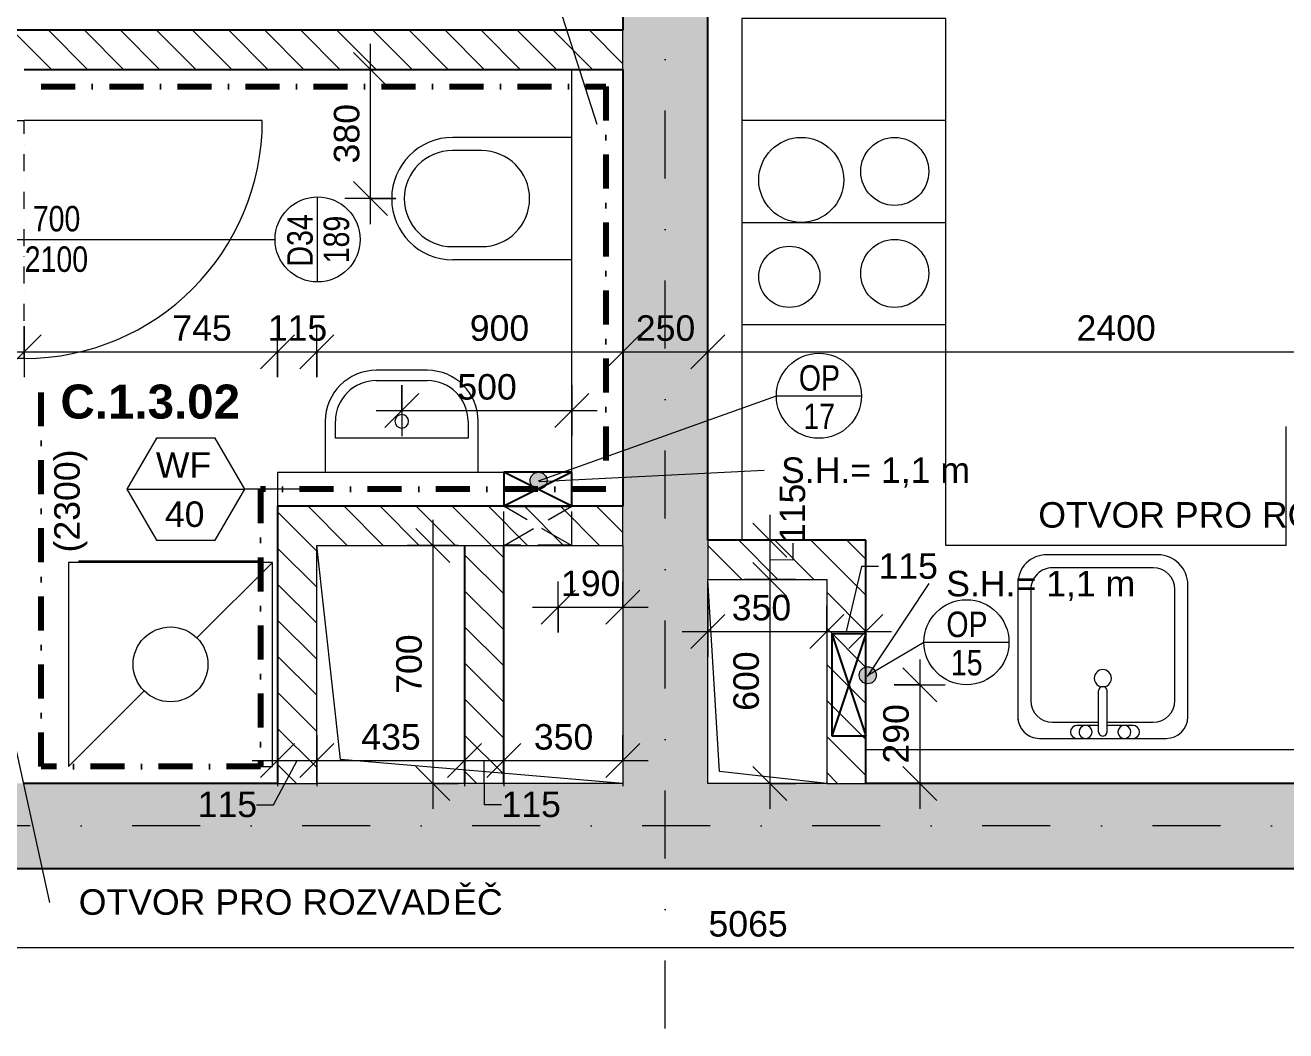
# Model space of a CAD drawing. Header units: millimetres. Extents: x -47427 to -6020, y -7799 to 12520.
# Drawn here: x -38717 to -35010, y -1204 to 1753 of the extents above; entities that cross this region are included whole.
import ezdxf

# ---------------------------------------------------------------- set-up
doc = ezdxf.new("R2010")
doc.units = ezdxf.units.MM
for name, pattern in [('HA_Dash_3mm-S1mm', [150, 100, -50]), ('HA_DashDot_10mm-S3mm', [500, 200, -150, 0, -150]), ('HA_DashDot_2_2mm-S0_6mm', [110, 50, -30, 0, -30]), ('HA_DashDot_4mm-S1mm', [200, 100, -50, 0, -50])]:
    doc.linetypes.add(name, pattern=pattern)
for name, color, linetype, lineweight in [('A-____-____-DIMS', 9, 'Continuous', 5), ('A-____-____-DIMS-50', 9, 'Continuous', 5), ('A-____-____-IDEN', 9, 'Continuous', 9), ('A-AREA-____-IDEN', 9, 'Continuous', 9), ('A-DETL-____-OTLN', 9, 'Continuous', 25), ('A-DETL-GENF-OTLN', 9, 'Continuous', 9), ('A-DOOR-____-IDEN', 9, 'Continuous', 9), ('A-DOOR-____-MCUT', 9, 'HA_DashDot_2_2mm-S0_6mm', 9), ('A-DOOR-____-OTLN', 9, 'Continuous', 9), ('A-DOOR-FRAM-MCUT', 9, 'Continuous', 9), ('A-GENM-____-HDLN', 9, 'HA_Dash_3mm-S1mm', 9), ('A-GENM-____-IDEN', 9, 'Continuous', 9), ('A-GENM-____-MCUT', 9, 'HA_Dash_3mm-S1mm', 25), ('A-GENM-____-OTLN', 9, 'Continuous', 9), ('A-WALL-____-IDEN', 9, 'Continuous', 9), ('A-WALL-____-MCUT', 9, 'Continuous', 25), ('A-WALL-____-PATT', 9, 'Continuous', 25), ('E-ELEC-FIXT-OTLN', 9, 'Continuous', 9), ('G-____-____-TEXT', 9, 'Continuous', 5), ('I-WALL-____-MCUT', 9, 'Continuous', 25), ('I-WALL-____-OTLN', 9, 'Continuous', 9), ('P-SANR-FIXT-OTLN', 9, 'Continuous', 9), ('Q-CASE-____-OTLN', 9, 'Continuous', 9), ('Q-SPCQ-____-OTLN', 9, 'Continuous', 9), ('S-GRID-____-OTLN', 9, 'Continuous', 5)]:
    doc.layers.add(name, color=color, linetype=linetype, lineweight=lineweight)
doc.styles.add('Arial_1', font='arial.ttf', dxfattribs={"height": 75})
doc.styles.add('Arial_2', font='arial.ttf', dxfattribs={"width": 0.8, "height": 75})
doc.styles.add('Arial_B', font='arialbd.ttf', dxfattribs={"height": 100})
doc.dimstyles.new('Inner_Dimensions', dxfattribs={"dimscale": 304.8, "dimtxt": 76.519455, "dimasz": 0.328084, "dimexe": 0.246063, "dimexo": 0.0625, "dimgap": 0.032808, "dimtad": 1, "dimdec": 0, "dimzin": 0, "dimdsep": 46, "dimtxsty": 'Arial_1', "dimblk1": 'OBLIQUE', "dimblk2": 'OBLIQUE', "dimsah": 1, "dimcen": 0.09, "dimdle": 0.246063, "dimazin": 0, "dimtfac": 1, "dimtdec": 4, "dimtix": 1, "dimtmove": 2, "dimatfit": 3, "dimfxl": 0.246063, "dimfxlon": 1, "dimtvp": 1, "dimtolj": 1, "dimtzin": 0, "dimlwd": 9, "dimlwe": 9, "dimarcsym": 2})
doc.dimstyles.new('Inner_Dimensions_1', dxfattribs={"dimscale": 304.8, "dimtxt": 76.519455, "dimasz": 0.328084, "dimexe": 0.246063, "dimexo": 0.0625, "dimgap": 0.032808, "dimtad": 1, "dimdec": 0, "dimzin": 0, "dimdsep": 46, "dimtxsty": 'Arial_1', "dimblk1": 'OBLIQUE', "dimblk2": 'OBLIQUE', "dimsah": 1, "dimcen": 0.09, "dimdle": 0.246063, "dimazin": 0, "dimtfac": 1, "dimtdec": 4, "dimtix": 1, "dimtmove": 1, "dimatfit": 3, "dimfxl": 0.246063, "dimfxlon": 1, "dimtvp": 1, "dimtolj": 1, "dimtzin": 0, "dimlwd": 9, "dimlwe": 9, "dimarcsym": 2})
doc.dimstyles.new('Inner_Dimensions_2', dxfattribs={"dimscale": 304.8, "dimtxt": 76.519455, "dimasz": 0.328084, "dimexe": 0.246063, "dimexo": 0.0625, "dimgap": 0.032808, "dimtad": 1, "dimdec": 0, "dimzin": 0, "dimdsep": 46, "dimtxsty": 'Arial_1', "dimblk1": 'OBLIQUE', "dimblk2": 'OBLIQUE', "dimsah": 1, "dimcen": 0.09, "dimdle": 0.246063, "dimazin": 0, "dimtfac": 1, "dimtdec": 4, "dimtix": 1, "dimtmove": 0, "dimatfit": 3, "dimfxl": 0.246063, "dimfxlon": 1, "dimtvp": 1, "dimtolj": 1, "dimtzin": 0, "dimlwd": 9, "dimlwe": 9, "dimarcsym": 2})
pattern_1 = [(135, (0, 0), (-53.03301, -53.03301), [])]

# ---------------------------------------------------------------- blocks, each defined once
blk = doc.blocks.new('HA_DR_Single_Swing_Solid - In_BJ_700x2100-2040353-DPS_1NP-C')
at = {"layer": 'A-DOOR-____-MCUT'}
for p, q in [((-350, 57.5), (350, 57.5)), ((-350, -57.5), (350, -57.5))]:
    blk.add_line(p, q, dxfattribs=at)
at = {"layer": 'A-DOOR-____-OTLN', "lineweight": 5}
blk.add_line((350, -757.5), (350, -57.5), dxfattribs=at)
blk.add_arc((350, -57.5), 700, 180, 270, dxfattribs=at)
at = {"layer": 'A-DOOR-FRAM-MCUT'}
for p, q in [((-350, -57.5), (-350, 57.5)), ((350, 57.5), (350, -57.5))]:
    blk.add_line(p, q, dxfattribs=at)
blk = doc.blocks.new('HA_GM_Shaft_Rectangle - Default-2055999-DPS_1NP-C')
at = {"layer": 'A-DETL-GENF-OTLN'}
for p, q in [((70, -70), (700, 0)), ((0, -900), (70, -70))]:
    blk.add_line(p, q, dxfattribs=at)
at = {"layer": 'A-GENM-____-OTLN'}
for p, q in [((0, -900), (0, 0)), ((0, 0), (700, 0)), ((700, 0), (700, -900)), ((700, -900), (0, -900))]:
    blk.add_line(p, q, dxfattribs=at)
blk = doc.blocks.new('HA_GM_Shaft_Rectangle - Default-2056017-DPS_1NP-C')
at = {"layer": 'A-DETL-GENF-OTLN'}
for p, q in [((35, -35), (600, 0)), ((0, -350), (35, -35))]:
    blk.add_line(p, q, dxfattribs=at)
at = {"layer": 'A-GENM-____-OTLN'}
for p, q in [((0, -350), (0, 0)), ((0, 0), (600, 0)), ((600, 0), (600, -350)), ((600, -350), (0, -350))]:
    blk.add_line(p, q, dxfattribs=at)
blk = doc.blocks.new('ABMV_Toilet_WallHung - Default-1928450-DPS_1NP-C')
at = {"layer": 'P-SANR-FIXT-OTLN'}
for p, q in [((-55, 75), (-55, 424.6)), ((-16.3, 426.2), (-16.3, 340.3)), ((266.3, 340.3), (266.3, 426.2)), ((305, 75), (305, 424.6))]:
    blk.add_line(p, q, dxfattribs=at)
for centre, radius, start, end in [((125, 424.6), 180, 0, 180), ((125, 426.2), 141.3, 360, 180), ((125, 340.3), 141.3, 180, 360)]:
    blk.add_arc(centre, radius, start, end, dxfattribs=at)
blk = doc.blocks.new('Kuchyňská_linka_sporák_ADNS - 600x600x800-1423137-DPS_1NP-C')
at = {"layer": 'Q-SPCQ-____-OTLN'}
for p, q in [((600, 600), (0, 600)), ((0, 600), (0, 0)), ((600, 600), (0, 600)), ((0, 600), (0, 300)), ((600, 0), (600, 600)), ((600, 300), (600, 600)), ((0, 300), (600, 300)), ((0, 0), (600, 0))]:
    blk.add_line(p, q, dxfattribs=at)
for centre, radius in [((175, 425), 125), ((450, 450), 100), ((140, 140), 90), ((450, 150), 100)]:
    blk.add_circle(centre, radius, dxfattribs=at)
blk = doc.blocks.new('Skříňka se dřezem_ pravoúhlá - 500 x 440mm-1427235-DPS_1NP-C')
at = {"layer": 'P-SANR-FIXT-OTLN'}
for p, q in [((202.2, 180.1), (-170.8, 180.1)), ((202.2, 180.1), (-170.8, 180.1)), ((91.9, 180.1), (-73.2, 180.1)), ((3, 160.7), (3, 40.4)), ((28.4, 160.7), (28.4, 40.4)), ((-234.3, 116.6), (-234.3, -271)), ((-234.3, 116.6), (-234.3, -271)), ((3, 132.5), (-132.7, 132.5)), ((-73.2, 142), (3, 142)), ((28.4, 142), (91.9, 142)), ((164.1, 132.5), (28.4, 132.5)), ((265.7, -275.5), (265.7, 116.6)), ((265.7, -275.5), (265.7, 116.6)), ((-196.2, 69), (-196.2, -258.3)), ((227.6, -258.3), (227.6, 69)), ((-132.7, -321.8), (164.1, -321.8)), ((-145.4, -359.9), (181.3, -359.9)), ((-145.4, -359.9), (181.3, -359.9))]:
    blk.add_line(p, q, dxfattribs=at)
for centre, radius, start, end in [((-170.8, 116.6), 63.5, 90, 180), ((-170.8, 116.6), 63.5, 90, 180), ((-73.2, 161.1), 19, 90, 270), ((-47.8, 161.1), 19, 360, 180), ((-47.8, 161.1), 19, 180, 0), ((15.7, 160.7), 12.7, 360, 180), ((66.5, 161.1), 19, 360, 180), ((66.5, 161.1), 19, 180, 360), ((91.9, 161.1), 19, 270, 90), ((202.2, 116.6), 63.5, 0, 90), ((202.2, 116.6), 63.5, 360, 90), ((-132.7, 69), 63.5, 90, 180), ((164.1, 69), 63.5, 0, 90), ((15.7, 40.4), 12.7, 180, 0), ((15.7, 3.2), 25.4, 360, 180), ((15.7, 3.2), 25.4, 180, 0), ((-132.7, -258.3), 63.5, 180, 270), ((164.1, -258.3), 63.5, 270, 0), ((-145.4, -271), 88.9, 180, 270), ((-145.4, -271), 88.9, 180, 270), ((181.3, -275.5), 84.4, 270, 0), ((181.3, -275.5), 84.4, 270, 0)]:
    blk.add_arc(centre, radius, start, end, dxfattribs=at)
blk = doc.blocks.new('R_bathroom_washing_machine - 600x600x900-V6-DPS_1NP-C')
at = {"layer": 'E-ELEC-FIXT-OTLN'}
for p, q in [((112.5, 596.6), (77.5, 596.6)), ((77.5, 596.6), (77.5, -3.4)), ((455.3, 374.4), (677.5, 596.6)), ((554.7, 601.6), (554.7, 596.6)), ((554.7, 601.6), (572.1, 601.6)), ((572.2, 601.6), (572.2, 596.6)), ((572.4, 601.6), (579.7, 601.6)), ((579.7, 601.6), (586.9, 601.6)), ((587.2, 601.6), (604.7, 601.6)), ((587.2, 596.6), (587.2, 601.6)), ((604.7, 596.6), (604.7, 601.6)), ((677.5, -3.4), (677.5, 596.6)), ((77.5, -3.4), (299.7, 218.9)), ((77.5, -3.4), (677.5, -3.4)), ((107.5, -3.4), (107.5, -8.4)), ((647.5, -8.4), (107.5, -8.4)), ((647.5, -8.4), (647.5, -3.4))]:
    blk.add_line(p, q, dxfattribs=at)
blk.add_circle((377.5, 296.6), 110, dxfattribs=at)
blk = doc.blocks.new('Casework 3 - Casework 6-1487061-DPS_1NP-C')
at = {"layer": 'Q-CASE-____-OTLN'}
for p, q in [((-36009.9, 1773.2), (-36609.9, 1773.2)), ((-36609.9, 1773.2), (-36609.9, 1473.2)), ((-36009.9, 1473.2), (-36009.9, 1773.2)), ((-36609.9, 873.2), (-36609.9, 238.2)), ((-36009.9, 223.2), (-36009.9, 873.2)), ((-35009.9, 573.2), (-35009.9, 223.2)), ((-34409.9, -376.8), (-34409.9, 573.2)), ((-35009.9, 223.2), (-36009.9, 223.2)), ((-36244.9, -376.8), (-34409.9, -376.8))]:
    blk.add_line(p, q, dxfattribs=at)
blk = doc.blocks.new('ABMV_WashBasin_Generic - 450x300-1493525-DPS_1NP-C')
at = {"layer": 'P-SANR-FIXT-OTLN'}
for p, q in [((200, 350), (50, 350)), ((50, 320), (200, 320)), ((-100, 200), (-100, 50)), ((-70, 150), (-70, 200)), ((320, 200), (320, 150)), ((350, 50), (350, 200)), ((320, 150), (-70, 150))]:
    blk.add_line(p, q, dxfattribs=at)
for centre, radius, start, end in [((50, 200), 150, 90, 180), ((200, 200), 150, 360, 90), ((50, 200), 120, 90, 180), ((200, 200), 120, 360, 90), ((125, 200), 20, 90, 270), ((125, 200), 20, 270, 90)]:
    blk.add_arc(centre, radius, start, end, dxfattribs=at)
blk = doc.blocks.new('HA_GM_Tiling_LineBased - Generic Tiles-1986773-DPS_1NP-C')
at = {"layer": 'A-GENM-____-OTLN', "linetype": 'HA_DashDot_4mm-S1mm', "lineweight": 80}
blk.add_line((50, -50), (1710, -50), dxfattribs=at)
blk = doc.blocks.new('HA_GM_Tiling_LineBased - Generic Tiles-1986771-DPS_1NP-C')
at = {"layer": 'A-GENM-____-OTLN', "linetype": 'HA_DashDot_4mm-S1mm', "lineweight": 80}
blk.add_line((50, -50), (1235, -50), dxfattribs=at)
blk = doc.blocks.new('HA_GM_Tiling_LineBased - Generic Tiles-1986770-DPS_1NP-C')
at = {"layer": 'A-GENM-____-OTLN', "linetype": 'HA_DashDot_4mm-S1mm', "lineweight": 80}
blk.add_line((50, -50), (1065, -50), dxfattribs=at)
blk = doc.blocks.new('HA_GM_Tiling_LineBased - Generic Tiles-1986772-DPS_1NP-C')
at = {"layer": 'A-GENM-____-OTLN', "linetype": 'HA_DashDot_4mm-S1mm', "lineweight": 80}
blk.add_line((-50, -50), (765, -50), dxfattribs=at)
blk = doc.blocks.new('HA_GM_Tiling_LineBased - Generic Tiles-1986774-DPS_1NP-C')
at = {"layer": 'A-GENM-____-OTLN', "linetype": 'HA_DashDot_4mm-S1mm', "lineweight": 80}
blk.add_line((50, -50), (695, -50), dxfattribs=at)
blk = doc.blocks.new('HA_GM_Tiling_LineBased - Generic Tiles-1986775-DPS_1NP-C')
at = {"layer": 'A-GENM-____-OTLN', "linetype": 'HA_DashDot_4mm-S1mm', "lineweight": 80}
blk.add_line((50, -50), (1150, -50), dxfattribs=at)
blk = doc.blocks.new('HA_GM_Opening_Rectangle_WallBased - Default-2068907-DPS_1NP-C')
at = {"layer": 'A-GENM-____-HDLN'}
for p, q in [((25, 58), (25, -57.5)), ((224, 57.5), (25.1, -57.5)), ((26, 57.5), (224.9, -57.5)), ((225, 57.5), (225, -57.5))]:
    blk.add_line(p, q, dxfattribs=at)
at = {"layer": 'A-GENM-____-MCUT'}
for p, q in [((25, 58), (25.8, 57.5)), ((25, 58), (225, 58)), ((225, 58), (224.2, 57.5))]:
    blk.add_line(p, q, dxfattribs=at)
blk = doc.blocks.new('HA_TAG_Door_TypeMark_wDimensions - Scale50_Right with Bouble-921060-DPS_1NP-C')
at = {"layer": 'A-DOOR-____-IDEN'}
for p, q in [((0, 5), (0, -19.5)), ((-2.5, -22), (2.5, -22))]:
    blk.add_line(p, q, dxfattribs=at)
blk.add_circle((0, -22), 2.5, dxfattribs=at)
blk = doc.blocks.new('DIMBLOCK121-DPS_1NP-C')
at = {"layer": 'A-____-____-DIMS-50', "lineweight": 9}
for p, q in [((-38834.9, 867.6), (-38834.9, 717.6)), ((-38834.9, 792.6), (-38834.9, 867.6)), ((-38719.9, 867.6), (-38719.9, 717.6)), ((-38719.9, 792.6), (-38719.9, 867.6)), ((-38834.9, 792.6), (-38784.9, 842.6)), ((-38719.9, 792.6), (-38669.9, 842.6)), ((-38834.9, 792.6), (-38884.9, 742.6)), ((-38862.7, 708.2), (-38777.4, 792.6)), ((-38834.9, 792.6), (-38719.9, 792.6)), ((-38719.9, 792.6), (-38769.9, 742.6)), ((-38912.7, 708.2), (-38862.7, 708.2))]:
    blk.add_line(p, q, dxfattribs=at)
at = {"layer": 'A-____-____-DIMS-50', "color": 0, "lineweight": 9, "insert": (-39085.7, 746.7), "char_height": 75, "width": 207.662, "attachment_point": 1, "line_spacing_factor": 0.941778, "style": 'Arial_1'}
blk.add_mtext('115', dxfattribs=at)
blk = doc.blocks.new('_Oblique')
at = {"color": 0, "linetype": 'ByBlock', "lineweight": -2}
blk.add_line((-0.5, -0.5), (0.5, 0.5), dxfattribs=at)
blk = doc.blocks.new('DIMBLOCK122-DPS_1NP-C')
at = {"layer": 'A-____-____-DIMS-50', "lineweight": 9}
for p, q in [((-38719.9, 867.6), (-38719.9, 717.6)), ((-38719.9, 792.6), (-38719.9, 867.6)), ((-37974.9, 717.6), (-37974.9, 867.6)), ((-38719.9, 792.6), (-38669.9, 842.6)), ((-37974.9, 792.6), (-37924.9, 842.6)), ((-38719.9, 792.6), (-38769.9, 742.6)), ((-38719.9, 792.6), (-37974.9, 792.6)), ((-37974.9, 792.6), (-38024.9, 742.6)), ((-37974.9, 792.6), (-37974.9, 717.6))]:
    blk.add_line(p, q, dxfattribs=at)
at = {"layer": 'A-____-____-DIMS-50', "color": 0, "lineweight": 9, "insert": (-38284.6, 900), "char_height": 75, "width": 207.662, "attachment_point": 1, "line_spacing_factor": 0.941778, "style": 'Arial_1'}
blk.add_mtext('745', dxfattribs=at)
blk = doc.blocks.new('DIMBLOCK123-DPS_1NP-C')
at = {"layer": 'A-____-____-DIMS-50', "lineweight": 9}
for p, q in [((-37974.9, 717.6), (-37974.9, 867.6)), ((-37859.9, 717.6), (-37859.9, 867.6)), ((-37974.9, 792.6), (-37924.9, 842.6)), ((-37859.9, 792.6), (-37809.9, 842.6)), ((-37974.9, 792.6), (-38024.9, 742.6)), ((-37974.9, 792.6), (-37859.9, 792.6)), ((-37974.9, 792.6), (-37974.9, 717.6)), ((-37859.9, 792.6), (-37909.9, 742.6)), ((-37859.9, 792.6), (-37859.9, 717.6))]:
    blk.add_line(p, q, dxfattribs=at)
at = {"layer": 'A-____-____-DIMS-50', "color": 0, "lineweight": 9, "insert": (-38003.9, 900), "char_height": 75, "width": 207.662, "attachment_point": 1, "line_spacing_factor": 0.941778, "style": 'Arial_1'}
blk.add_mtext('115', dxfattribs=at)
blk = doc.blocks.new('DIMBLOCK124-DPS_1NP-C')
at = {"layer": 'A-____-____-DIMS-50', "lineweight": 9}
for p, q in [((-37859.9, 717.6), (-37859.9, 867.6)), ((-36959.9, 867.6), (-36959.9, 717.6)), ((-36959.9, 792.6), (-36959.9, 867.6)), ((-37859.9, 792.6), (-37809.9, 842.6)), ((-36959.9, 792.6), (-36909.9, 842.6)), ((-37859.9, 792.6), (-37909.9, 742.6)), ((-37859.9, 792.6), (-36959.9, 792.6)), ((-37859.9, 792.6), (-37859.9, 717.6)), ((-36959.9, 792.6), (-37009.9, 742.6))]:
    blk.add_line(p, q, dxfattribs=at)
at = {"layer": 'A-____-____-DIMS-50', "color": 0, "lineweight": 9, "insert": (-37409.8, 900), "char_height": 75, "width": 207.662, "attachment_point": 1, "line_spacing_factor": 0.941778, "style": 'Arial_1'}
blk.add_mtext('900', dxfattribs=at)
blk = doc.blocks.new('DIMBLOCK125-DPS_1NP-C')
at = {"layer": 'A-____-____-DIMS-50', "lineweight": 9}
for p, q in [((-36959.9, 867.6), (-36959.9, 717.6)), ((-36959.9, 792.6), (-36959.9, 867.6)), ((-36709.9, 867.6), (-36709.9, 717.6)), ((-36709.9, 792.6), (-36709.9, 867.6)), ((-36959.9, 792.6), (-36909.9, 842.6)), ((-36709.9, 792.6), (-36659.9, 842.6)), ((-36959.9, 792.6), (-37009.9, 742.6)), ((-36959.9, 792.6), (-36709.9, 792.6)), ((-36709.9, 792.6), (-36759.9, 742.6))]:
    blk.add_line(p, q, dxfattribs=at)
at = {"layer": 'A-____-____-DIMS-50', "color": 0, "lineweight": 9, "insert": (-36921.4, 900), "char_height": 75, "width": 207.662, "attachment_point": 1, "line_spacing_factor": 0.941778, "style": 'Arial_1'}
blk.add_mtext('250', dxfattribs=at)
blk = doc.blocks.new('DIMBLOCK126-DPS_1NP-C')
at = {"layer": 'A-____-____-DIMS-50', "lineweight": 9}
for p, q in [((-36709.9, 867.6), (-36709.9, 717.6)), ((-36709.9, 792.6), (-36709.9, 867.6)), ((-34309.9, 867.6), (-34309.9, 717.6)), ((-34309.9, 792.6), (-34309.9, 867.6)), ((-36709.9, 792.6), (-36659.9, 842.6)), ((-34309.9, 792.6), (-34259.9, 842.6)), ((-36709.9, 792.6), (-36759.9, 742.6)), ((-36709.9, 792.6), (-34309.9, 792.6)), ((-34309.9, 792.6), (-34359.9, 742.6))]:
    blk.add_line(p, q, dxfattribs=at)
at = {"layer": 'A-____-____-DIMS-50', "color": 0, "lineweight": 9, "insert": (-35625.3, 900), "char_height": 75, "width": 276.883, "attachment_point": 1, "line_spacing_factor": 0.941778, "style": 'Arial_1'}
blk.add_mtext('2400', dxfattribs=at)
blk = doc.blocks.new('DIMBLOCK146-DPS_1NP-C')
at = {"layer": 'A-____-____-DIMS-50', "lineweight": 9}
for p, q in [((-36527.2, 313.2), (-36527.2, 123.2)), ((-36527.2, 238.2), (-36577.2, 288.2)), ((-36452.2, 238.2), (-36602.2, 238.2)), ((-36527.2, 238.2), (-36477.2, 188.2)), ((-36527.2, 238.2), (-36452.2, 238.2)), ((-36460, 230), (-36460, 180)), ((-36527.2, 123.2), (-36577.2, 173.2)), ((-36460, 180), (-36527.2, 180.7)), ((-36452.2, 123.2), (-36602.2, 123.2)), ((-36527.2, 123.2), (-36477.2, 73.2)), ((-36527.2, 123.2), (-36452.2, 123.2))]:
    blk.add_line(p, q, dxfattribs=at)
at = {"layer": 'A-____-____-DIMS-50', "color": 0, "lineweight": 9, "insert": (-36498.5, 230), "char_height": 75, "width": 207.662, "attachment_point": 1, "rotation": 90, "line_spacing_factor": 0.941778, "style": 'Arial_1'}
blk.add_mtext('115', dxfattribs=at)
blk = doc.blocks.new('DIMBLOCK147-DPS_1NP-C')
at = {"layer": 'A-____-____-DIMS-50', "lineweight": 9}
for p, q in [((-36527.2, 123.2), (-36577.2, 173.2)), ((-36452.2, 123.2), (-36602.2, 123.2)), ((-36527.2, 123.2), (-36527.2, -551.8)), ((-36527.2, 123.2), (-36477.2, 73.2)), ((-36527.2, 123.2), (-36452.2, 123.2)), ((-36527.2, -476.8), (-36577.2, -426.8)), ((-36452.2, -476.8), (-36602.2, -476.8)), ((-36527.2, -476.8), (-36477.2, -526.8)), ((-36527.2, -476.8), (-36452.2, -476.8))]:
    blk.add_line(p, q, dxfattribs=at)
at = {"layer": 'A-____-____-DIMS-50', "color": 0, "lineweight": 9, "insert": (-36634.6, -263.3), "char_height": 75, "width": 207.662, "attachment_point": 1, "rotation": 90, "line_spacing_factor": 0.941778, "style": 'Arial_1'}
blk.add_mtext('600', dxfattribs=at)
blk = doc.blocks.new('HA_TAG_WA_Partitions - Group _ Type Mark-556634-DPS_1NP-C')
at = {"layer": 'A-WALL-____-IDEN'}
for p, q in [((-1.732, 3), (-3.464, 0)), ((1.732, 3), (-1.732, 3)), ((3.464, 0), (1.732, 3)), ((-3.464, 0), (3.464, 0)), ((-3.464, 0), (-1.732, -3)), ((1.732, -3), (3.464, 0)), ((-1.732, -3), (1.732, -3))]:
    blk.add_line(p, q, dxfattribs=at)
blk = doc.blocks.new('DIMBLOCK150-DPS_1NP-C')
at = {"layer": 'A-____-____-DIMS-50', "lineweight": 9}
for p, q in [((-37974.9, -334.8), (-37974.9, -484.8)), ((-37974.9, -409.8), (-37974.9, -334.8)), ((-37974.9, -409.8), (-37924.9, -359.8)), ((-37859.9, -334.8), (-37859.9, -484.8)), ((-37859.9, -409.8), (-37859.9, -334.8)), ((-37859.9, -409.8), (-37809.9, -359.8)), ((-38049.9, -409.8), (-37859.9, -409.8)), ((-37974.9, -409.8), (-38024.9, -459.8)), ((-37987.1, -539.3), (-37917.4, -409.8)), ((-37859.9, -409.8), (-37909.9, -459.8)), ((-38037.1, -539.3), (-37987.1, -539.3))]:
    blk.add_line(p, q, dxfattribs=at)
at = {"layer": 'A-____-____-DIMS-50', "color": 0, "lineweight": 9, "insert": (-38210.1, -500.8), "char_height": 75, "width": 207.662, "attachment_point": 1, "line_spacing_factor": 0.941778, "style": 'Arial_1'}
blk.add_mtext('115', dxfattribs=at)
blk = doc.blocks.new('DIMBLOCK151-DPS_1NP-C')
at = {"layer": 'A-____-____-DIMS-50', "lineweight": 9}
for p, q in [((-37859.9, -334.8), (-37859.9, -484.8)), ((-37859.9, -409.8), (-37859.9, -334.8)), ((-37859.9, -409.8), (-37809.9, -359.8)), ((-37424.9, -334.8), (-37424.9, -484.8)), ((-37424.9, -409.8), (-37424.9, -334.8)), ((-37424.9, -409.8), (-37374.9, -359.8)), ((-37859.9, -409.8), (-37909.9, -459.8)), ((-37859.9, -409.8), (-37424.9, -409.8)), ((-37424.9, -409.8), (-37474.9, -459.8))]:
    blk.add_line(p, q, dxfattribs=at)
at = {"layer": 'A-____-____-DIMS-50', "color": 0, "lineweight": 9, "insert": (-37728.9, -302.4), "char_height": 75, "width": 207.662, "attachment_point": 1, "line_spacing_factor": 0.941778, "style": 'Arial_1'}
blk.add_mtext('435', dxfattribs=at)
blk = doc.blocks.new('DIMBLOCK152-DPS_1NP-C')
at = {"layer": 'A-____-____-DIMS-50', "lineweight": 9}
for p, q in [((-37424.9, -334.8), (-37424.9, -484.8)), ((-37424.9, -409.8), (-37424.9, -334.8)), ((-37424.9, -409.8), (-37374.9, -359.8)), ((-37309.9, -334.8), (-37309.9, -484.8)), ((-37309.9, -409.8), (-37309.9, -334.8)), ((-37309.9, -409.8), (-37259.9, -359.8)), ((-37424.9, -409.8), (-37474.9, -459.8)), ((-37424.9, -409.8), (-37309.9, -409.8)), ((-37366.7, -539.3), (-37367.4, -409.8)), ((-37309.9, -409.8), (-37359.9, -459.8)), ((-37316.7, -539.3), (-37366.7, -539.3))]:
    blk.add_line(p, q, dxfattribs=at)
at = {"layer": 'A-____-____-DIMS-50', "color": 0, "lineweight": 9, "insert": (-37316.7, -500.8), "char_height": 75, "width": 207.662, "attachment_point": 1, "line_spacing_factor": 0.941778, "style": 'Arial_1'}
blk.add_mtext('115', dxfattribs=at)
blk = doc.blocks.new('DIMBLOCK153-DPS_1NP-C')
at = {"layer": 'A-____-____-DIMS-50', "lineweight": 9}
for p, q in [((-37309.9, -334.8), (-37309.9, -484.8)), ((-37309.9, -409.8), (-37309.9, -334.8)), ((-37309.9, -409.8), (-37259.9, -359.8)), ((-36959.9, -334.8), (-36959.9, -484.8)), ((-36959.9, -409.8), (-36959.9, -334.8)), ((-36959.9, -409.8), (-36909.9, -359.8)), ((-37309.9, -409.8), (-37359.9, -459.8)), ((-37309.9, -409.8), (-36884.9, -409.8)), ((-36959.9, -409.8), (-37009.9, -459.8))]:
    blk.add_line(p, q, dxfattribs=at)
at = {"layer": 'A-____-____-DIMS-50', "color": 0, "lineweight": 9, "insert": (-37221.4, -302.4), "char_height": 75, "width": 207.662, "attachment_point": 1, "line_spacing_factor": 0.941778, "style": 'Arial_1'}
blk.add_mtext('350', dxfattribs=at)
blk = doc.blocks.new('DIMBLOCK154-DPS_1NP-C')
at = {"layer": 'A-____-____-DIMS-50', "lineweight": 9}
for p, q in [((-36709.9, 45.5), (-36709.9, -104.5)), ((-36709.9, -29.5), (-36709.9, 45.5)), ((-36359.9, 45.5), (-36359.9, -104.5)), ((-36359.9, -29.5), (-36359.9, 45.5)), ((-36709.9, -29.5), (-36659.9, 20.5)), ((-36359.9, -29.5), (-36309.9, 20.5)), ((-36784.9, -29.5), (-36359.9, -29.5)), ((-36709.9, -29.5), (-36759.9, -79.5)), ((-36359.9, -29.5), (-36409.9, -79.5))]:
    blk.add_line(p, q, dxfattribs=at)
at = {"layer": 'A-____-____-DIMS-50', "color": 0, "lineweight": 9, "insert": (-36639.3, 77.8), "char_height": 75, "width": 207.662, "attachment_point": 1, "line_spacing_factor": 0.941778, "style": 'Arial_1'}
blk.add_mtext('350', dxfattribs=at)
blk = doc.blocks.new('DIMBLOCK155-DPS_1NP-C')
at = {"layer": 'A-____-____-DIMS-50', "lineweight": 9}
for p, q in [((-36257.8, 161.6), (-36302.4, -29.5)), ((-36207.8, 161.6), (-36257.8, 161.6)), ((-36359.9, 45.5), (-36359.9, -104.5)), ((-36359.9, -29.5), (-36359.9, 45.5)), ((-36244.9, 45.5), (-36244.9, -104.5)), ((-36244.9, -29.5), (-36244.9, 45.5)), ((-36359.9, -29.5), (-36309.9, 20.5)), ((-36244.9, -29.5), (-36194.9, 20.5)), ((-36359.9, -29.5), (-36409.9, -79.5)), ((-36359.9, -29.5), (-36169.9, -29.5)), ((-36244.9, -29.5), (-36294.9, -79.5))]:
    blk.add_line(p, q, dxfattribs=at)
at = {"layer": 'A-____-____-DIMS-50', "color": 0, "lineweight": 9, "insert": (-36207.8, 200.1), "char_height": 75, "width": 207.662, "attachment_point": 1, "line_spacing_factor": 0.941778, "style": 'Arial_1'}
blk.add_mtext('115', dxfattribs=at)
blk = doc.blocks.new('DIMBLOCK184-DPS_1NP-C')
at = {"layer": 'A-____-____-DIMS-50', "lineweight": 9}
for p, q in [((-39124.9, -884.6), (-39124.9, -1034.6)), ((-39124.9, -959.6), (-39124.9, -884.6)), ((-34059.9, -884.6), (-34059.9, -1034.6)), ((-34059.9, -959.6), (-34059.9, -884.6)), ((-39124.9, -959.6), (-39074.9, -909.6)), ((-34059.9, -959.6), (-34009.9, -909.6)), ((-39124.9, -959.6), (-39174.9, -1009.6)), ((-39124.9, -959.6), (-34059.9, -959.6)), ((-34059.9, -959.6), (-34109.9, -1009.6))]:
    blk.add_line(p, q, dxfattribs=at)
at = {"layer": 'A-____-____-DIMS-50', "color": 0, "lineweight": 9, "insert": (-36707.8, -852.2), "char_height": 75, "width": 276.883, "attachment_point": 1, "line_spacing_factor": 0.941778, "style": 'Arial_1'}
blk.add_mtext('5065', dxfattribs=at)
blk = doc.blocks.new('HA_TAG_GM_Products - Generic-588599-DPS_1NP-C')
at = {"layer": 'A-GENM-____-IDEN'}
blk.add_line((-2.5, 0), (2.5, 0), dxfattribs=at)
blk.add_circle((0, 0), 2.5, dxfattribs=at)
blk = doc.blocks.new('DIMBLOCK217-DPS_1NP-C')
at = {"layer": 'A-____-____-DIMS-50', "lineweight": 9}
for p, q in [((-37518.8, 298.2), (-37518.8, -551.8)), ((-37518.8, 223.2), (-37568.8, 273.2)), ((-37443.8, 223.2), (-37593.8, 223.2)), ((-37518.8, 223.2), (-37468.8, 173.2)), ((-37518.8, 223.2), (-37443.8, 223.2)), ((-37518.8, -476.8), (-37568.8, -426.8)), ((-37443.8, -476.8), (-37593.8, -476.8)), ((-37518.8, -476.8), (-37468.8, -526.8)), ((-37518.8, -476.8), (-37443.8, -476.8))]:
    blk.add_line(p, q, dxfattribs=at)
at = {"layer": 'A-____-____-DIMS-50', "color": 0, "lineweight": 9, "insert": (-37626.1, -213.3), "char_height": 75, "width": 207.662, "attachment_point": 1, "rotation": 90, "line_spacing_factor": 0.941778, "style": 'Arial_1'}
blk.add_mtext('700', dxfattribs=at)
blk = doc.blocks.new('DIMBLOCK233-DPS_1NP-C')
at = {"layer": 'A-____-____-DIMS-50', "lineweight": 9}
for p, q in [((-36086.6, -186.9), (-36136.6, -136.9)), ((-36086.6, -111.9), (-36086.6, -551.8)), ((-36161.6, -186.9), (-36011.6, -186.9)), ((-36086.6, -186.9), (-36161.6, -186.9)), ((-36086.6, -186.9), (-36036.6, -236.9)), ((-36086.6, -476.8), (-36136.6, -426.8)), ((-36011.6, -476.8), (-36161.6, -476.8)), ((-36086.6, -476.8), (-36036.6, -526.8)), ((-36086.6, -476.8), (-36011.6, -476.8))]:
    blk.add_line(p, q, dxfattribs=at)
at = {"layer": 'A-____-____-DIMS-50', "color": 0, "lineweight": 9, "insert": (-36194, -418.4), "char_height": 75, "width": 207.662, "attachment_point": 1, "rotation": 90, "line_spacing_factor": 0.941778, "style": 'Arial_1'}
blk.add_mtext('290', dxfattribs=at)
blk = doc.blocks.new('DIMBLOCK239-DPS_1NP-C')
at = {"layer": 'A-____-____-DIMS-50', "lineweight": 9}
for p, q in [((-37702.2, 1623.2), (-37752.2, 1673.2)), ((-37702.2, 1168.2), (-37702.2, 1698.2)), ((-37777.2, 1623.2), (-37627.2, 1623.2)), ((-37702.2, 1623.2), (-37777.2, 1623.2)), ((-37702.2, 1623.2), (-37652.2, 1573.2)), ((-37702.2, 1243.2), (-37752.2, 1293.2)), ((-37627.2, 1243.2), (-37777.2, 1243.2)), ((-37702.2, 1243.2), (-37652.2, 1193.2)), ((-37702.2, 1243.2), (-37627.2, 1243.2))]:
    blk.add_line(p, q, dxfattribs=at)
at = {"layer": 'A-____-____-DIMS-50', "color": 0, "lineweight": 9, "insert": (-37809.6, 1346.7), "char_height": 75, "width": 207.662, "attachment_point": 1, "rotation": 90, "line_spacing_factor": 0.941778, "style": 'Arial_1'}
blk.add_mtext('380', dxfattribs=at)
blk = doc.blocks.new('DIMBLOCK240-DPS_1NP-C')
at = {"layer": 'A-____-____-DIMS-50', "lineweight": 9}
for p, q in [((-37609.9, 694.7), (-37609.9, 544.7)), ((-37609.9, 619.7), (-37609.9, 694.7)), ((-37609.9, 619.7), (-37559.9, 669.7)), ((-37109.9, 694.7), (-37109.9, 544.7)), ((-37109.9, 619.7), (-37109.9, 694.7)), ((-37109.9, 619.7), (-37059.9, 669.7)), ((-37684.9, 619.7), (-37034.9, 619.7)), ((-37609.9, 619.7), (-37659.9, 569.7)), ((-37109.9, 619.7), (-37159.9, 569.7))]:
    blk.add_line(p, q, dxfattribs=at)
at = {"layer": 'A-____-____-DIMS-50', "color": 0, "lineweight": 9, "insert": (-37446.4, 727.1), "char_height": 75, "width": 207.662, "attachment_point": 1, "line_spacing_factor": 0.941778, "style": 'Arial_1'}
blk.add_mtext('500', dxfattribs=at)
blk = doc.blocks.new('DIMBLOCK245-DPS_1NP-C')
at = {"layer": 'A-____-____-DIMS-50', "lineweight": 9}
for p, q in [((-37149.9, -33.2), (-37149.9, 116.8)), ((-36959.9, 116.8), (-36959.9, -33.2)), ((-36959.9, 41.8), (-36959.9, 116.8)), ((-37149.9, 41.8), (-37099.9, 91.8)), ((-36959.9, 41.8), (-36909.9, 91.8)), ((-37224.9, 41.8), (-36884.9, 41.8)), ((-37149.9, 41.8), (-37199.9, -8.2)), ((-37149.9, 41.8), (-37149.9, -33.2)), ((-36959.9, 41.8), (-37009.9, -8.2))]:
    blk.add_line(p, q, dxfattribs=at)
at = {"layer": 'A-____-____-DIMS-50', "color": 0, "lineweight": 9, "insert": (-37141.4, 149.2), "char_height": 75, "width": 207.662, "attachment_point": 1, "line_spacing_factor": 0.941778, "style": 'Arial_1'}
blk.add_mtext('190', dxfattribs=at)

msp = doc.modelspace()

# ---------------------------------------------------------------- hatches: boundary and pattern name
at = {"layer": 'A-GENM-____-IDEN'}
h = msp.add_hatch(color=256, dxfattribs=at)
edge = h.paths.add_edge_path()
edge.add_arc((-37207.5, 413.6), 25, 0, 360)
h = msp.add_hatch(color=256, dxfattribs=at)
edge = h.paths.add_edge_path()
edge.add_arc((-36239.5, -158.8), 25, 0, 360)
at = {"layer": 'A-WALL-____-PATT', "lineweight": 9}
msp.add_hatch(color=256, dxfattribs=at).paths.add_polyline_path([(-36709.9, -476.8), (-36709.9, 6148.2), (-36959.9, 6148.2), (-36959.9, -476.8)])
at = {"layer": 'A-WALL-____-PATT', "lineweight": 5}
h = msp.add_hatch(dxfattribs=at)
h.set_pattern_fill('FP_3', color=256, style=0, pattern_type=2)
h.set_pattern_definition(pattern_1)
h.paths.add_polyline_path([(-36959.9, 1623.2), (-36959.9, 1738.2), (-39399.9, 1738.2), (-39399.9, 1623.2), (-38719.9, 1623.2)])
h.paths.add_polyline_path([(-40299.9, 1623.2), (-40299.9, 1738.2), (-40664.9, 1738.2), (-40664.9, 1623.2), (-40646.4, 1623.2)])
h.paths.add_polyline_path([(-41964.9, 1623.2), (-41964.9, 1738.2), (-42219.9, 1738.2), (-42219.9, 1623.2)])
h = msp.add_hatch(dxfattribs=at)
h.set_pattern_fill('FP_3', color=256, style=0, pattern_type=2)
h.set_pattern_definition(pattern_1)
h.paths.add_polyline_path([(-36959.9, 223.2), (-36959.9, 338.2), (-37974.9, 338.2), (-37974.9, 223.2), (-37309.9, 223.2)])
h = msp.add_hatch(dxfattribs=at)
h.set_pattern_fill('FP_3', color=256, style=0, pattern_type=2)
h.set_pattern_definition(pattern_1)
h.paths.add_polyline_path([(-37859.9, -476.8), (-37859.9, 223.2), (-37974.9, 223.2), (-37974.9, -476.8)])
h = msp.add_hatch(dxfattribs=at)
h.set_pattern_fill('FP_3', color=256, style=0, pattern_type=2)
h.set_pattern_definition(pattern_1)
h.paths.add_polyline_path([(-37424.9, -476.8), (-37309.9, -476.8), (-37309.9, 223.2), (-37424.9, 223.2), (-37424.9, 34)])
h = msp.add_hatch(dxfattribs=at)
h.set_pattern_fill('FP_3', color=256, style=0, pattern_type=2)
h.set_pattern_definition(pattern_1)
h.paths.add_polyline_path([(-36359.9, 123.2), (-36359.9, 238.2), (-36709.9, 238.2), (-36709.9, 123.2)])
h = msp.add_hatch(dxfattribs=at)
h.set_pattern_fill('FP_3', color=256, style=0, pattern_type=2)
h.set_pattern_definition(pattern_1)
h.paths.add_polyline_path([(-36244.9, -476.8), (-36244.9, 238.2), (-36359.9, 238.2), (-36359.9, -476.8)])
at = {"layer": 'A-WALL-____-PATT', "lineweight": 9}
h = msp.add_hatch(color=256, dxfattribs=at)
h.paths.add_polyline_path([(-28859.9, -726.8), (-28859.9, -476.8), (-33059.9, -476.8), (-33059.9, -726.8), (-29474.7, -726.8)])
h.paths.add_polyline_path([(-34059.9, -726.8), (-34059.9, -476.8), (-39124.9, -476.8), (-39124.9, -726.8), (-34262.6, -726.8)])
h.paths.add_polyline_path([(-40124.9, -726.8), (-40124.9, -476.8), (-40224.9, -476.8), (-40224.9, -726.8)])

# ---------------------------------------------------------------- linework, layer by layer
at = {"layer": 'A-____-____-IDEN'}
msp.add_line((-38783, -201.8), (-38646.1, -826.7), dxfattribs=at)
at = {"layer": 'A-DETL-____-OTLN'}
for p, q in [((-37109.9, 438.2), (-37309.9, 438.2)), ((-37309.9, 438.2), (-37309.9, 338.2)), ((-37109.9, 438.2), (-37309.9, 338.2)), ((-37109.9, 338.2), (-37309.9, 438.2)), ((-37109.9, 338.2), (-37109.9, 438.2)), ((-37309.9, 338.2), (-37109.9, 338.2)), ((-36344.9, -36.9), (-36344.9, -336.9)), ((-36244.9, -36.9), (-36344.9, -36.9)), ((-36344.9, -36.9), (-36244.9, -336.9)), ((-36244.9, -36.9), (-36344.9, -336.9)), ((-36244.9, -336.9), (-36244.9, -36.9)), ((-36344.9, -336.9), (-36244.9, -336.9))]:
    msp.add_line(p, q, dxfattribs=at)
at = {"layer": 'A-GENM-____-IDEN'}
for p, q in [((-37207.5, 413.6), (-36508, 663.2)), ((-36239.5, -158.8), (-36074, -61.5))]:
    msp.add_line(p, q, dxfattribs=at)
for centre in [(-37207.5, 413.6), (-36239.5, -158.8)]:
    msp.add_circle(centre, 25, dxfattribs=at)
at = {"layer": 'A-WALL-____-IDEN'}
for p, q in [((-37034.9, 1461.5), (-37145.3, 1803.4)), ((-37905.5, 388.2), (-38071.8, 388.2))]:
    msp.add_line(p, q, dxfattribs=at)
at = {"layer": 'A-WALL-____-MCUT', "lineweight": 9}
for p, q in [((-36959.9, 1623.2), (-36959.9, 1738.2)), ((-36959.9, 223.2), (-36959.9, 338.2)), ((-36709.9, 238.2), (-36709.9, 123.3)), ((-37974.9, -476.8), (-37859.9, -476.8)), ((-36359.9, -476.8), (-36244.9, -476.8))]:
    msp.add_line(p, q, dxfattribs=at)
at = {"layer": 'G-____-____-TEXT', "color": 250, "lineweight": 9}
for p, q in [((-37206.2, 411.5), (-36544.4, 444.5)), ((-36239.8, -162.1), (-36058.7, 110.9))]:
    msp.add_line(p, q, dxfattribs=at)
at = {"layer": 'I-WALL-____-MCUT'}
for p, q in [((-36959.9, 6148.2), (-36959.9, 1738.2)), ((-36709.9, 238.2), (-36709.9, 6148.2)), ((-36959.9, 1738.2), (-39224.9, 1738.2)), ((-38719.9, 1623.2), (-36959.9, 1623.2)), ((-36959.9, 1623.2), (-36959.9, 338.2)), ((-36959.9, 338.2), (-37974.9, 338.2)), ((-37974.9, 338.2), (-37974.9, -476.8)), ((-37424.9, 223.2), (-37424.9, -476.8)), ((-37309.9, -476.8), (-37309.9, 223.2)), ((-36244.9, 238.2), (-36709.9, 238.2)), ((-36244.9, -476.8), (-36244.9, 238.2)), ((-37974.9, -476.8), (-38719.9, -476.8)), ((-34309.9, -476.8), (-36244.9, -476.8)), ((-39124.9, -726.8), (-34060, -726.8))]:
    msp.add_line(p, q, dxfattribs=at)
at = {"layer": 'I-WALL-____-OTLN'}
for p, q in [((-37109.9, 438.2), (-37109.9, 1623.2)), ((-37974.9, 438.2), (-37974.9, 338.2)), ((-37974.9, 438.2), (-37109.9, 438.2))]:
    msp.add_line(p, q, dxfattribs=at)
at = {"layer": 'S-GRID-____-OTLN', "linetype": 'HA_DashDot_10mm-S3mm', "lineweight": 9}
for p, q in [((-36834.9, -6198.9), (-36834.9, 10920.5)), ((-22199.7, -601.8), (-45827.4, -601.8))]:
    msp.add_line(p, q, dxfattribs=at)

# ---------------------------------------------------------------- block references
at = {"layer": 'A-DOOR-____-IDEN', "xscale": 49.99999999999998, "yscale": 49.99999999999998, "zscale": 49.99999999999998, "rotation": 89.99999999999972}
msp.add_blockref('HA_TAG_Door_TypeMark_wDimensions - Scale50_Right with Bouble-921060-DPS_1NP-C', (-38957.4, 1123.2), dxfattribs=at)
at = {"layer": 'A-DOOR-____-OTLN', "rotation": 89.99999999999962}
msp.add_blockref('HA_DR_Single_Swing_Solid - In_BJ_700x2100-2040353-DPS_1NP-C', (-38777.4, 1123.2), dxfattribs=at)
at = {"layer": 'A-GENM-____-IDEN', "xscale": 49.99999999999998, "yscale": 49.99999999999998, "zscale": 49.99999999999998}
for p in [(-36383, 663.2), (-35949, -61.5)]:
    msp.add_blockref('HA_TAG_GM_Products - Generic-588599-DPS_1NP-C', p, dxfattribs=at)
at = {"layer": 'A-GENM-____-OTLN', "linetype": 'HA_DashDot_4mm-S1mm', "lineweight": 80}
msp.add_blockref('HA_GM_Tiling_LineBased - Generic Tiles-1986773-DPS_1NP-C', (-38719.9, 1623.2), dxfattribs=at)
for name, p, rotation in [('HA_GM_Tiling_LineBased - Generic Tiles-1986771-DPS_1NP-C', (-36959.9, 1623.2), 270), ('HA_GM_Tiling_LineBased - Generic Tiles-1986775-DPS_1NP-C', (-38719.9, -476.8), 90), ('HA_GM_Tiling_LineBased - Generic Tiles-1986770-DPS_1NP-C', (-36959.9, 338.2), 180), ('HA_GM_Tiling_LineBased - Generic Tiles-1986772-DPS_1NP-C', (-37974.9, 338.2), 270), ('HA_GM_Tiling_LineBased - Generic Tiles-1986774-DPS_1NP-C', (-37974.9, -476.8), 180)]:
    msp.add_blockref(name, p, dxfattribs=dict(at, rotation=rotation))
at = {"layer": 'A-GENM-____-OTLN', "linetype": 'HA_Dash_3mm-S1mm', "rotation": 180}
msp.add_blockref('HA_GM_Opening_Rectangle_WallBased - Default-2068907-DPS_1NP-C', (-37084.9, 280.7), dxfattribs=at)
at = {"layer": 'A-GENM-____-OTLN', "lineweight": 5, "rotation": 89.9999999999996}
for name, p in [('HA_GM_Shaft_Rectangle - Default-2055999-DPS_1NP-C', (-37859.9, -476.8)), ('HA_GM_Shaft_Rectangle - Default-2056017-DPS_1NP-C', (-36709.9, -476.8))]:
    msp.add_blockref(name, p, dxfattribs=at)
at = {"layer": 'A-WALL-____-IDEN', "xscale": 49.99999999999998, "yscale": 49.99999999999998, "zscale": 49.99999999999998}
msp.add_blockref('HA_TAG_WA_Partitions - Group _ Type Mark-556634-DPS_1NP-C', (-38245, 388.2), dxfattribs=at)
at = {"layer": 'E-ELEC-FIXT-OTLN', "rotation": 180}
msp.add_blockref('R_bathroom_washing_machine - 600x600x900-V6-DPS_1NP-C', (-37912.4, 169.9), dxfattribs=at)
at = {"layer": 'P-SANR-FIXT-OTLN'}
for name, p, rotation in [('ABMV_Toilet_WallHung - Default-1928450-DPS_1NP-C', (-37034.9, 1118.2), 89.99999999999964), ('Skříňka se dřezem_ pravoúhlá - 500 x 440mm-1427235-DPS_1NP-C', (-35532.3, -164.3), 180)]:
    msp.add_blockref(name, p, dxfattribs=dict(at, rotation=rotation))
msp.add_blockref('ABMV_WashBasin_Generic - 450x300-1493525-DPS_1NP-C', (-37734.9, 388.2), dxfattribs=at)
at = {"layer": 'Q-CASE-____-OTLN'}
msp.add_blockref('Casework 3 - Casework 6-1487061-DPS_1NP-C', (0, 0), dxfattribs=at)
at = {"layer": 'Q-SPCQ-____-OTLN'}
msp.add_blockref('Kuchyňská_linka_sporák_ADNS - 600x600x800-1423137-DPS_1NP-C', (-36609.9, 873.2), dxfattribs=at)

# ---------------------------------------------------------------- texts
at = {"layer": 'A-____-____-IDEN', "lineweight": 5, "char_height": 75, "attachment_point": 1, "style": 'Arial_1'}
for s, insert, width in [('OTVOR PRO ROZVAD', (-35737.8, 350.5), 1334.81), ('ĚČ', (-37458.6, -788.1), 176.371), ('OTVOR PRO ROZVAD', (-38559.9, -788.1), 1334.81)]:
    msp.add_mtext(s, dxfattribs=dict(at, insert=insert, width=width))
at = {"layer": 'A-AREA-____-IDEN', "lineweight": 5, "insert": (-38613.5, 696.3), "char_height": 100, "width": 653.375, "attachment_point": 1, "style": 'Arial_B'}
msp.add_mtext('C.1.3.02', dxfattribs=at)
at = {"layer": 'A-DOOR-____-IDEN', "lineweight": 5, "char_height": 75, "attachment_point": 1, "style": 'Arial_2'}
for s, insert, width in [('700', (-38695, 1221.8), 173.164), ('2100', (-38718.8, 1102.7), 230.886)]:
    msp.add_mtext(s, dxfattribs=dict(at, insert=insert, width=width))
at = {"layer": 'A-DOOR-____-IDEN', "lineweight": 5, "char_height": 75, "attachment_point": 1, "rotation": 90, "style": 'Arial_2'}
for s, insert, width in [('D34', (-37946.8, 1043.4), 189.198), ('189', (-37839.7, 1053), 173.164)]:
    msp.add_mtext(s, dxfattribs=dict(at, insert=insert, width=width))
at = {"layer": 'A-GENM-____-IDEN', "lineweight": 5, "char_height": 75, "attachment_point": 1, "style": 'Arial_2'}
for s, insert, width in [('OP', (-36442, 753.3), 147.51), ('17', (-36428.8, 640.6), 115.443), ('OP', (-36008.1, 28.6), 147.51), ('15', (-35994.9, -84.1), 115.443)]:
    msp.add_mtext(s, dxfattribs=dict(at, insert=insert, width=width))
at = {"layer": 'A-GENM-____-IDEN', "lineweight": 5, "insert": (-38632, 202.5), "char_height": 75, "width": 376.793, "attachment_point": 1, "rotation": 90, "style": 'Arial_1'}
msp.add_mtext('(2300)', dxfattribs=at)
at = {"layer": 'A-WALL-____-IDEN', "lineweight": 5, "char_height": 75, "attachment_point": 1, "style": 'Arial_1'}
for s, insert, width in [('WF', (-38333, 497.1), 208.439), ('40', (-38306.5, 352.6), 144.304)]:
    msp.add_mtext(s, dxfattribs=dict(at, insert=insert, width=width))
at = {"layer": 'G-____-____-TEXT', "color": 7, "lineweight": 9, "char_height": 75, "width": 685.443, "attachment_point": 1, "style": 'Arial_1'}
for insert in [(-36494.4, 482), (-36008.7, 148.4)]:
    msp.add_mtext('S.H.= 1,1 m', dxfattribs=dict(at, insert=insert))

# ---------------------------------------------------------------- dimensions: what is measured, and where the dimension line sits
at = {"layer": 'A-____-____-DIMS', "lineweight": 9}
for base, p1, p2, override, picture, middle in [((-37702.2, 1623.2), (-37627.2, 1243.2), (-37777.2, 1623.2), {"dimpost": '<>', "dimfxl": 408.533964}, 'DIMBLOCK239-DPS_1NP-C', (-37750.5, 1433.2)), ((-37518.8, -476.8), (-37443.8, 223.2), (-37443.8, -476.8), {"dimpost": '<>', "dimfxl": 700}, 'DIMBLOCK217-DPS_1NP-C', (-37567.1, -126.8)), ((-36527.2, -476.8), (-36452.2, 123.2), (-36452.2, -476.8), {"dimpost": '<>', "dimfxl": 600}, 'DIMBLOCK147-DPS_1NP-C', (-36575.5, -176.8)), ((-36086.6, -476.8), (-36161.6, -186.9), (-36011.6, -476.8), {"dimpost": '<>', "dimfxl": 326.399796}, 'DIMBLOCK233-DPS_1NP-C', (-36134.9, -331.8))]:
    dim = msp.add_linear_dim(base=base, p1=p1, p2=p2, angle=90, dimstyle='Inner_Dimensions_2', override=override, dxfattribs=at)
    dim.commit()
    dim.dimension.update_dxf_attribs({"geometry": picture, "text_midpoint": middle})
for base, p1, p2, dimstyle, override, picture, middle in [((-37974.9, 792.6), (-38719.9, 867.6), (-37974.9, 717.6), 'Inner_Dimensions', {"dimpost": '<>', "dimfxl": 759.950656}, 'DIMBLOCK122-DPS_1NP-C', (-38180.7, 850)), ((-36959.9, 792.6), (-37859.9, 717.6), (-36959.9, 867.6), 'Inner_Dimensions', {"dimpost": '<>', "dimfxl": 912.41438}, 'DIMBLOCK124-DPS_1NP-C', (-37305.9, 850)), ((-38719.9, 792.6), (-38834.9, 867.6), (-38719.9, 867.6), 'Inner_Dimensions_1', {"dimpost": '<>', "dimfxl": 115}, 'DIMBLOCK121-DPS_1NP-C', (-38981.9, 696.7)), ((-36244.9, -29.5), (-36359.9, 45.5), (-36244.9, 45.5), 'Inner_Dimensions_1', {"dimpost": '<>', "dimfxl": 115}, 'DIMBLOCK155-DPS_1NP-C', (-36104, 150.1)), ((-36359.9, -29.5), (-36709.9, 45.5), (-36359.9, 45.5), 'Inner_Dimensions', {"dimpost": '<>', "dimfxl": 350}, 'DIMBLOCK154-DPS_1NP-C', (-36535.5, 27.8)), ((-37859.9, -409.8), (-37974.9, -334.8), (-37859.9, -334.8), 'Inner_Dimensions_1', {"dimpost": '<>', "dimfxl": 115}, 'DIMBLOCK150-DPS_1NP-C', (-38106.3, -550.8)), ((-37309.9, -409.8), (-37424.9, -334.8), (-37309.9, -334.8), 'Inner_Dimensions_1', {"dimpost": '<>', "dimfxl": 115}, 'DIMBLOCK152-DPS_1NP-C', (-37212.9, -550.8))]:
    dim = msp.add_linear_dim(base=base, p1=p1, p2=p2, dimstyle=dimstyle, override=override, dxfattribs=at)
    dim.commit()
    dim.dimension.update_dxf_attribs({"geometry": picture, "text_midpoint": middle, "dimtype": 160})
for base, p1, p2, override, picture, middle in [((-37859.9, 792.6), (-37974.9, 717.6), (-37859.9, 717.6), {"dimpost": '<>', "dimfxl": 115}, 'DIMBLOCK123-DPS_1NP-C', (-37917.4, 840.9)), ((-36709.9, 792.6), (-36959.9, 867.6), (-36709.9, 867.6), {"dimpost": '<>', "dimfxl": 250}, 'DIMBLOCK125-DPS_1NP-C', (-36834.9, 840.9)), ((-34309.9, 792.6), (-36709.9, 867.6), (-34309.9, 867.6), {"dimpost": '<>', "dimfxl": 2400}, 'DIMBLOCK126-DPS_1NP-C', (-35509.9, 840.9)), ((-37109.9, 619.7), (-37609.9, 694.7), (-37109.9, 694.7), {"dimpost": '<>', "dimfxl": 500}, 'DIMBLOCK240-DPS_1NP-C', (-37359.9, 668)), ((-36959.9, 41.8), (-37149.9, -33.2), (-36959.9, 116.8), {"dimpost": '<>', "dimfxl": 242.074369}, 'DIMBLOCK245-DPS_1NP-C', (-37054.9, 90.1)), ((-37424.9, -409.8), (-37859.9, -334.8), (-37424.9, -334.8), {"dimpost": '<>', "dimfxl": 435}, 'DIMBLOCK151-DPS_1NP-C', (-37642.4, -361.5)), ((-36959.9, -409.8), (-37309.9, -334.8), (-36959.9, -334.8), {"dimpost": '<>', "dimfxl": 350}, 'DIMBLOCK153-DPS_1NP-C', (-37134.9, -361.5)), ((-34059.9, -959.6), (-39124.9, -884.6), (-34059.9, -884.6), {"dimpost": '<>', "dimfxl": 5065}, 'DIMBLOCK184-DPS_1NP-C', (-36592.4, -911.3))]:
    dim = msp.add_linear_dim(base=base, p1=p1, p2=p2, dimstyle='Inner_Dimensions_2', override=override, dxfattribs=at)
    dim.commit()
    dim.dimension.update_dxf_attribs({"geometry": picture, "text_midpoint": middle})
dim = msp.add_linear_dim(base=(-36527.2, 123.2), p1=(-36452.2, 238.2), p2=(-36452.2, 123.2), angle=90, dimstyle='Inner_Dimensions_1', override={"dimpost": '<>', "dimfxl": 115}, dxfattribs=at)
dim.commit()
dim.dimension.update_dxf_attribs({"geometry": 'DIMBLOCK146-DPS_1NP-C', "text_midpoint": (-36448.5, 333.8), "dimtype": 160, "text_rotation": 90})

doc.saveas('drawing.dxf')
